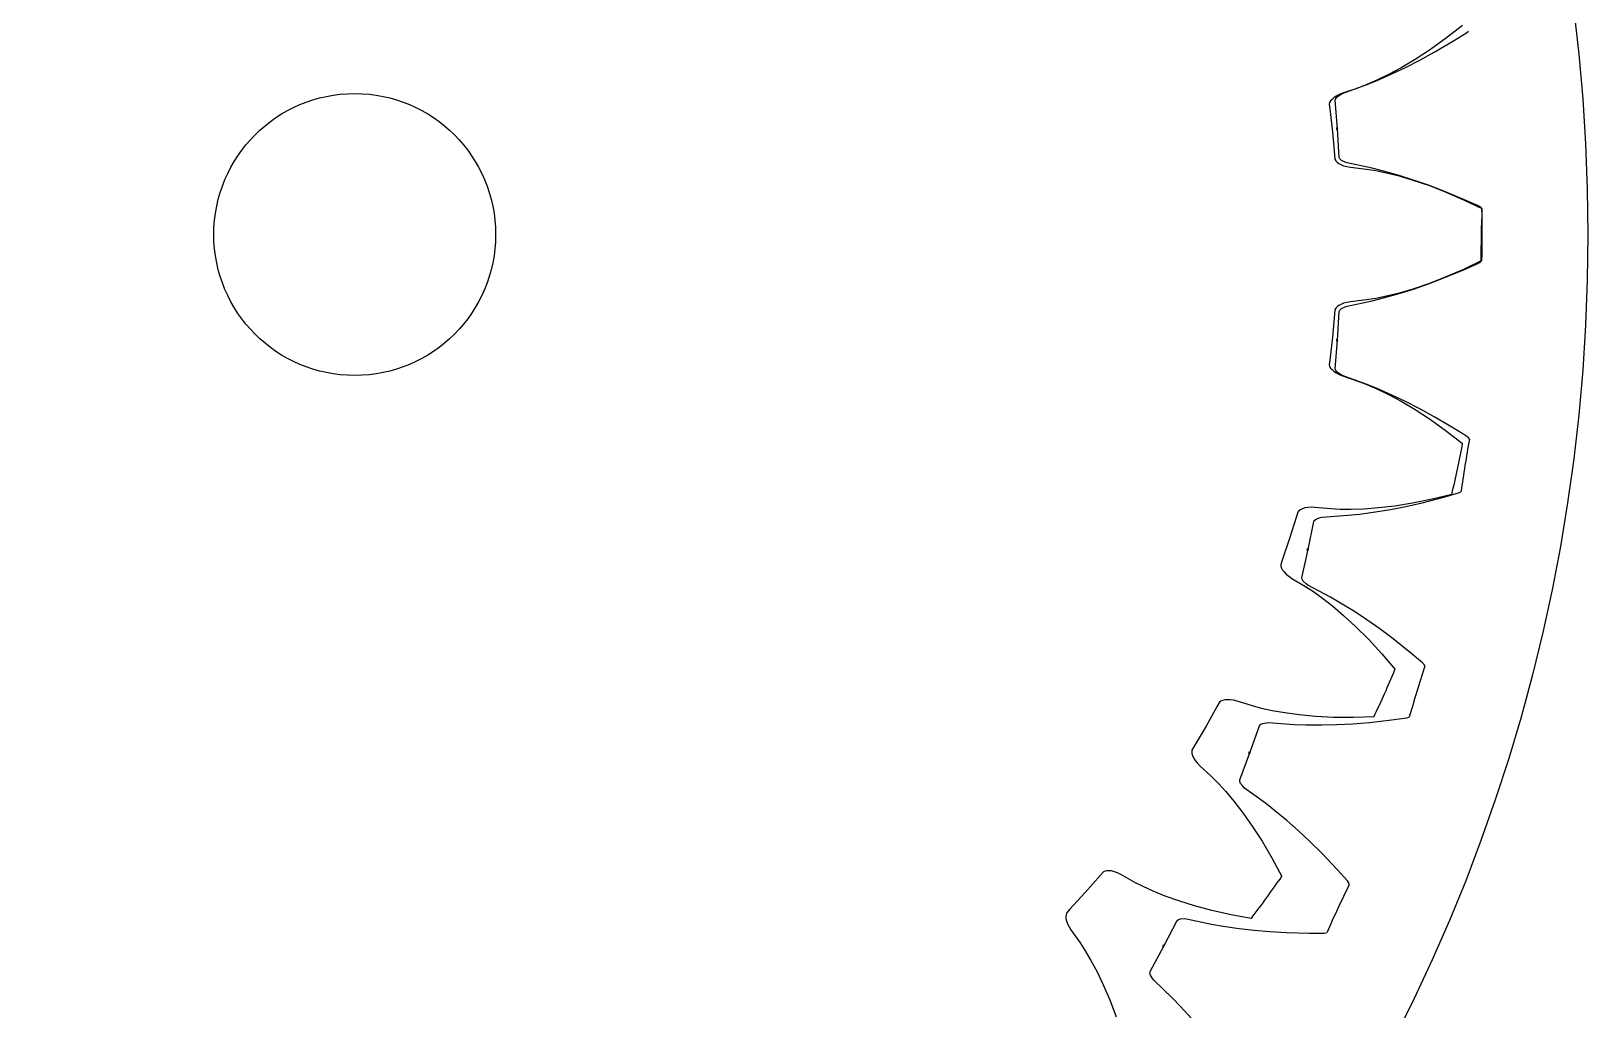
# Model space of a CAD drawing. Extents: x -25 to 25, y -25 to 25.
# Drawn here: x 2.91 to 25, y -11 to 2.88 of the extents above; entities that cross this region are included whole.
import ezdxf

# ---------------------------------------------------------------- set-up
doc = ezdxf.new("R2010")
doc.units = 0

msp = doc.modelspace()

# ---------------------------------------------------------------- linework, layer by layer
for centre, radius in [((0, 0), 25), ((0, 0), 25), ((7.5, 0), 2), ((7.5, 0), 2)]:
    msp.add_circle(centre, radius)
at = {"layer": 'layer0'}
for p, q in [((23.223, 2.965), (22.995, 2.788)), ((22.995, 2.788), (22.765, 2.624)), ((22.55, 2.484), (22.35, 2.366)), ((22.765, 2.624), (22.55, 2.484)), ((22.169, 2.268), (22.006, 2.189)), ((22.35, 2.366), (22.169, 2.268)), ((21.52, 2.006), (21.472, 1.985)), ((21.736, 2.078), (21.52, 2.006)), ((21.861, 2.126), (21.736, 2.078)), ((22.006, 2.189), (21.861, 2.126)), ((21.335, 1.871), (21.329, 1.848)), ((21.329, 1.848), (21.336, 1.783)), ((21.348, 1.894), (21.335, 1.871)), ((21.336, 1.783), (21.374, 1.458)), ((21.369, 1.917), (21.348, 1.894)), ((21.396, 1.94), (21.369, 1.917)), ((21.43, 1.963), (21.396, 1.94)), ((21.472, 1.985), (21.43, 1.963)), ((21.374, 1.458), (21.404, 1.132)), ((21.404, 1.132), (21.411, 1.068)), ((21.411, 1.068), (21.422, 1.047)), ((21.422, 1.047), (21.44, 1.027)), ((21.44, 1.027), (21.464, 1.008)), ((21.464, 1.008), (21.496, 0.991)), ((21.496, 0.991), (21.534, 0.976)), ((21.534, 0.976), (21.579, 0.963)), ((21.579, 0.963), (21.631, 0.953)), ((21.631, 0.953), (21.857, 0.927)), ((21.857, 0.927), (21.989, 0.906)), ((21.989, 0.906), (22.144, 0.874)), ((22.144, 0.874), (22.32, 0.831)), ((22.32, 0.831), (22.518, 0.773)), ((22.518, 0.773), (22.737, 0.699)), ((22.737, 0.699), (22.977, 0.607)), ((22.977, 0.607), (23.236, 0.494)), ((23.236, 0.494), (23.496, 0.369)), ((23.496, -0.369), (23.236, -0.494)), ((22.977, -0.607), (22.737, -0.699)), ((23.236, -0.494), (22.977, -0.607)), ((22.144, -0.874), (21.989, -0.906)), ((22.32, -0.831), (22.144, -0.874)), ((22.518, -0.773), (22.32, -0.831)), ((22.737, -0.699), (22.518, -0.773)), ((21.411, -1.068), (21.404, -1.132)), ((21.422, -1.047), (21.411, -1.068)), ((21.44, -1.027), (21.422, -1.047)), ((21.464, -1.008), (21.44, -1.027)), ((21.496, -0.991), (21.464, -1.008)), ((21.534, -0.976), (21.496, -0.991)), ((21.579, -0.963), (21.534, -0.976)), ((21.631, -0.953), (21.579, -0.963)), ((21.857, -0.927), (21.631, -0.953)), ((21.989, -0.906), (21.857, -0.927)), ((21.404, -1.132), (21.374, -1.458)), ((21.374, -1.458), (21.336, -1.783)), ((21.336, -1.783), (21.329, -1.848)), ((21.329, -1.848), (21.335, -1.871)), ((21.335, -1.871), (21.348, -1.894)), ((21.348, -1.894), (21.369, -1.917)), ((21.369, -1.917), (21.396, -1.94)), ((21.396, -1.94), (21.43, -1.963)), ((21.43, -1.963), (21.472, -1.985)), ((21.472, -1.985), (21.52, -2.006)), ((21.52, -2.006), (21.736, -2.078)), ((21.736, -2.078), (21.861, -2.126)), ((21.861, -2.126), (22.006, -2.189)), ((22.006, -2.189), (22.169, -2.268)), ((22.169, -2.268), (22.35, -2.366)), ((22.35, -2.366), (22.55, -2.484)), ((22.55, -2.484), (22.765, -2.624)), ((22.765, -2.624), (22.995, -2.788)), ((22.995, -2.788), (23.223, -2.965)), ((22.79, -3.755), (22.513, -3.811)), ((23.07, -3.686), (22.79, -3.755)), ((20.885, -3.937), (20.865, -3.999)), ((20.9, -3.918), (20.885, -3.937)), ((20.921, -3.903), (20.9, -3.918)), ((20.949, -3.89), (20.921, -3.903)), ((20.984, -3.879), (20.949, -3.89)), ((21.024, -3.873), (20.984, -3.879)), ((21.071, -3.869), (21.024, -3.873)), ((21.124, -3.87), (21.071, -3.869)), ((21.351, -3.892), (21.124, -3.87)), ((21.484, -3.899), (21.351, -3.892)), ((21.642, -3.9), (21.484, -3.899)), ((21.823, -3.894), (21.642, -3.9)), ((22.029, -3.879), (21.823, -3.894)), ((22.259, -3.852), (22.029, -3.879)), ((22.513, -3.811), (22.259, -3.852)), ((20.865, -3.999), (20.767, -4.311)), ((20.767, -4.311), (20.663, -4.621)), ((20.663, -4.621), (20.643, -4.683)), ((20.643, -4.683), (20.644, -4.706)), ((20.644, -4.706), (20.652, -4.732)), ((20.652, -4.732), (20.667, -4.759)), ((20.667, -4.759), (20.689, -4.787)), ((20.689, -4.787), (20.718, -4.816)), ((20.718, -4.816), (20.754, -4.846)), ((20.754, -4.846), (20.797, -4.877)), ((20.797, -4.877), (20.993, -4.993)), ((20.993, -4.993), (21.105, -5.066)), ((21.105, -5.066), (21.233, -5.157)), ((21.233, -5.157), (21.377, -5.269)), ((21.377, -5.269), (21.534, -5.402)), ((21.534, -5.402), (21.704, -5.559)), ((21.704, -5.559), (21.886, -5.741)), ((21.886, -5.741), (22.077, -5.949)), ((22.077, -5.949), (22.263, -6.169)), ((19.793, -6.619), (19.774, -6.634)), ((19.817, -6.608), (19.793, -6.619)), ((19.847, -6.601), (19.817, -6.608)), ((19.882, -6.598), (19.847, -6.601)), ((19.924, -6.6), (19.882, -6.598)), ((19.97, -6.606), (19.924, -6.6)), ((20.021, -6.618), (19.97, -6.606)), ((20.239, -6.687), (20.021, -6.618)), ((19.741, -6.69), (19.581, -6.975)), ((19.774, -6.634), (19.741, -6.69)), ((20.368, -6.721), (20.239, -6.687)), ((20.522, -6.755), (20.368, -6.721)), ((20.701, -6.787), (20.522, -6.755)), ((20.905, -6.815), (20.701, -6.787)), ((21.136, -6.836), (20.905, -6.815)), ((21.392, -6.849), (21.136, -6.836)), ((21.963, -6.843), (21.675, -6.852)), ((19.581, -6.975), (19.414, -7.256)), ((21.675, -6.852), (21.392, -6.849)), ((19.414, -7.256), (19.382, -7.313)), ((19.382, -7.313), (19.378, -7.336)), ((19.378, -7.336), (19.381, -7.363)), ((19.381, -7.363), (19.39, -7.392)), ((19.39, -7.392), (19.405, -7.424)), ((19.405, -7.424), (19.427, -7.459)), ((19.427, -7.459), (19.456, -7.496)), ((19.456, -7.496), (19.492, -7.535)), ((19.492, -7.535), (19.66, -7.689)), ((19.66, -7.689), (19.754, -7.784)), ((19.754, -7.784), (19.861, -7.9)), ((19.861, -7.9), (19.978, -8.039)), ((19.978, -8.039), (20.104, -8.202)), ((20.104, -8.202), (20.238, -8.391)), ((20.238, -8.391), (20.378, -8.606)), ((20.378, -8.606), (20.521, -8.85)), ((18.127, -9.041), (18.083, -9.089)), ((18.148, -9.03), (18.127, -9.041)), ((18.174, -9.024), (18.148, -9.03)), ((18.205, -9.024), (18.174, -9.024)), ((18.24, -9.028), (18.205, -9.024)), ((18.28, -9.039), (18.24, -9.028)), ((18.324, -9.055), (18.28, -9.039)), ((18.372, -9.077), (18.324, -9.055)), ((20.521, -8.85), (20.657, -9.104)), ((18.083, -9.089), (17.867, -9.334)), ((18.57, -9.189), (18.372, -9.077)), ((18.689, -9.249), (18.57, -9.189)), ((18.833, -9.315), (18.689, -9.249)), ((17.867, -9.334), (17.645, -9.575)), ((19.001, -9.383), (18.833, -9.315)), ((19.195, -9.453), (19.001, -9.383)), ((19.416, -9.522), (19.195, -9.453)), ((17.594, -9.646), (17.591, -9.672)), ((17.591, -9.672), (17.593, -9.703)), ((17.593, -9.703), (17.602, -9.737)), ((17.602, -9.624), (17.594, -9.646)), ((17.645, -9.575), (17.602, -9.624)), ((19.664, -9.588), (19.416, -9.522)), ((19.94, -9.649), (19.664, -9.588)), ((20.224, -9.7), (19.94, -9.649)), ((17.602, -9.737), (17.616, -9.776)), ((17.616, -9.776), (17.637, -9.818)), ((17.637, -9.818), (17.663, -9.863)), ((17.663, -9.863), (17.796, -10.049)), ((17.796, -10.049), (17.868, -10.161)), ((17.868, -10.161), (17.948, -10.297)), ((17.948, -10.297), (18.034, -10.457)), ((18.034, -10.457), (18.123, -10.643)), ((18.123, -10.643), (18.215, -10.856)), ((18.215, -10.856), (18.307, -11.096))]:
    msp.add_line(p, q, dxfattribs=at)
for start, end in [(358.68, 361.32), (346.68, 349.32), (334.68, 337.32), (322.68, 325.32)]:
    msp.add_arc((7.5, 0), 16, start, end, dxfattribs=at)
at = {"layer": 'layer1'}
for p, q in [((23.278, 2.862), (23.306, 2.885)), ((22.82, 2.585), (23.092, 2.747)), ((23.092, 2.747), (23.278, 2.862)), ((22.412, 2.369), (22.613, 2.472)), ((22.613, 2.472), (22.82, 2.585)), ((22.009, 2.186), (22.219, 2.278)), ((22.219, 2.278), (22.412, 2.369)), ((21.488, 1.986), (21.514, 1.999)), ((21.514, 1.999), (21.856, 2.124)), ((21.856, 2.124), (22.009, 2.186)), ((21.415, 1.907), (21.422, 1.929)), ((21.447, 1.5), (21.415, 1.907)), ((21.422, 1.929), (21.44, 1.953)), ((21.44, 1.953), (21.488, 1.986)), ((21.436, 1.515), (21.441, 1.516)), ((21.437, 1.499), (21.436, 1.515)), ((21.438, 1.483), (21.437, 1.499)), ((21.437, 1.499), (21.437, 1.499)), ((21.443, 1.483), (21.438, 1.483)), ((21.441, 1.516), (21.447, 1.5)), ((21.447, 1.5), (21.443, 1.483)), ((21.472, 1.092), (21.447, 1.5)), ((21.482, 1.072), (21.472, 1.092)), ((21.504, 1.05), (21.482, 1.072)), ((21.555, 1.024), (21.504, 1.05)), ((21.582, 1.015), (21.555, 1.024)), ((21.939, 0.939), (21.582, 1.015)), ((22.099, 0.898), (21.939, 0.939)), ((22.32, 0.837), (22.099, 0.898)), ((22.524, 0.773), (22.32, 0.837)), ((22.737, 0.699), (22.524, 0.773)), ((22.958, 0.616), (22.737, 0.699)), ((23.25, 0.494), (22.958, 0.616)), ((23.45, 0.406), (23.25, 0.494)), ((23.481, 0.387), (23.45, 0.406)), ((23.496, 0.369), (23.481, 0.387)), ((23.25, -0.494), (23.45, -0.406)), ((23.45, -0.406), (23.481, -0.387)), ((22.737, -0.699), (22.958, -0.616)), ((22.958, -0.616), (23.25, -0.494)), ((22.099, -0.898), (22.32, -0.837)), ((22.32, -0.837), (22.524, -0.773)), ((22.524, -0.773), (22.737, -0.699)), ((21.447, -1.5), (21.472, -1.092)), ((21.472, -1.092), (21.482, -1.072)), ((21.482, -1.072), (21.504, -1.05)), ((21.504, -1.05), (21.555, -1.024)), ((21.555, -1.024), (21.582, -1.015)), ((21.582, -1.015), (21.939, -0.939)), ((21.939, -0.939), (22.099, -0.898)), ((21.415, -1.907), (21.447, -1.5)), ((21.436, -1.515), (21.437, -1.499)), ((21.441, -1.516), (21.436, -1.515)), ((21.437, -1.499), (21.438, -1.483)), ((21.437, -1.499), (21.437, -1.499)), ((21.438, -1.483), (21.443, -1.483)), ((21.447, -1.5), (21.441, -1.516)), ((21.443, -1.483), (21.447, -1.5)), ((21.422, -1.929), (21.415, -1.907)), ((21.44, -1.953), (21.422, -1.929)), ((21.488, -1.986), (21.44, -1.953)), ((21.514, -1.999), (21.488, -1.986)), ((21.856, -2.124), (21.514, -1.999)), ((22.009, -2.186), (21.856, -2.124)), ((22.219, -2.278), (22.009, -2.186)), ((22.412, -2.369), (22.219, -2.278)), ((22.613, -2.472), (22.412, -2.369)), ((22.82, -2.585), (22.613, -2.472)), ((23.092, -2.747), (22.82, -2.585)), ((23.278, -2.862), (23.092, -2.747)), ((23.306, -2.885), (23.278, -2.862)), ((23.318, -2.905), (23.306, -2.885)), ((22.649, -3.805), (22.955, -3.725)), ((22.955, -3.725), (23.165, -3.665)), ((23.165, -3.665), (23.199, -3.651)), ((21.595, -3.983), (21.759, -3.965)), ((21.759, -3.965), (21.986, -3.935)), ((21.986, -3.935), (22.197, -3.9)), ((22.197, -3.9), (22.418, -3.857)), ((22.418, -3.857), (22.649, -3.805)), ((21.03, -4.47), (21.111, -4.069)), ((21.111, -4.069), (21.124, -4.051)), ((21.124, -4.051), (21.148, -4.033)), ((21.148, -4.033), (21.203, -4.014)), ((21.203, -4.014), (21.231, -4.009)), ((21.231, -4.009), (21.595, -3.983)), ((20.941, -4.869), (21.03, -4.47)), ((21.016, -4.484), (21.02, -4.468)), ((21.021, -4.485), (21.016, -4.484)), ((21.02, -4.468), (21.023, -4.452)), ((21.02, -4.468), (21.02, -4.468)), ((21.03, -4.47), (21.021, -4.485)), ((21.023, -4.452), (21.028, -4.453)), ((21.028, -4.453), (21.03, -4.47)), ((20.945, -4.891), (20.941, -4.869)), ((20.96, -4.918), (20.945, -4.891)), ((21.002, -4.957), (20.96, -4.918)), ((21.026, -4.973), (21.002, -4.957)), ((21.348, -5.145), (21.026, -4.973)), ((21.491, -5.228), (21.348, -5.145)), ((21.686, -5.348), (21.491, -5.228)), ((21.864, -5.466), (21.686, -5.348)), ((22.049, -5.595), (21.864, -5.466)), ((22.238, -5.736), (22.049, -5.595)), ((22.485, -5.934), (22.238, -5.736)), ((22.654, -6.074), (22.485, -5.934)), ((22.678, -6.1), (22.654, -6.074)), ((22.687, -6.122), (22.678, -6.1)), ((22.43, -6.854), (22.465, -6.844)), ((20.203, -7.353), (20.339, -6.968)), ((20.339, -6.968), (20.354, -6.951)), ((20.354, -6.951), (20.381, -6.937)), ((20.381, -6.937), (20.438, -6.926)), ((20.438, -6.926), (20.467, -6.924)), ((20.467, -6.924), (20.831, -6.949)), ((20.831, -6.949), (20.996, -6.955)), ((20.996, -6.955), (21.224, -6.956)), ((21.224, -6.956), (21.438, -6.951)), ((21.438, -6.951), (21.663, -6.939)), ((21.663, -6.939), (21.899, -6.92)), ((21.899, -6.92), (22.213, -6.883)), ((22.213, -6.883), (22.43, -6.854)), ((20.059, -7.736), (20.203, -7.353)), ((20.188, -7.365), (20.194, -7.35)), ((20.192, -7.367), (20.188, -7.365)), ((20.203, -7.353), (20.192, -7.367)), ((20.194, -7.35), (20.199, -7.334)), ((20.194, -7.35), (20.194, -7.35)), ((20.199, -7.334), (20.203, -7.336)), ((20.203, -7.336), (20.203, -7.353)), ((20.06, -7.759), (20.059, -7.736)), ((20.072, -7.787), (20.06, -7.759)), ((20.108, -7.832), (20.072, -7.787)), ((20.129, -7.851), (20.108, -7.832)), ((20.424, -8.066), (20.129, -7.851)), ((20.554, -8.168), (20.424, -8.066)), ((20.73, -8.314), (20.554, -8.168)), ((20.891, -8.455), (20.73, -8.314)), ((21.056, -8.609), (20.891, -8.455)), ((21.223, -8.775), (21.056, -8.609)), ((21.441, -9.006), (21.223, -8.775)), ((21.588, -9.167), (21.441, -9.006)), ((21.608, -9.197), (21.588, -9.167)), ((21.614, -9.22), (21.608, -9.197)), ((19.171, -9.731), (19.189, -9.716)), ((19.189, -9.716), (19.217, -9.706)), ((19.217, -9.706), (19.275, -9.703)), ((19.275, -9.703), (19.304, -9.706)), ((19.304, -9.706), (19.661, -9.781)), ((18.983, -10.094), (19.171, -9.731)), ((19.661, -9.781), (19.823, -9.809)), ((19.823, -9.809), (20.05, -9.843)), ((20.05, -9.843), (20.262, -9.867)), ((20.262, -9.867), (20.487, -9.887)), ((20.487, -9.887), (20.723, -9.9)), ((20.723, -9.9), (21.039, -9.908)), ((21.039, -9.908), (21.258, -9.909)), ((21.258, -9.909), (21.293, -9.904)), ((18.787, -10.452), (18.983, -10.094)), ((18.966, -10.103), (18.974, -10.089)), ((18.971, -10.105), (18.966, -10.103)), ((18.983, -10.094), (18.971, -10.105)), ((18.974, -10.089), (18.981, -10.074)), ((18.974, -10.089), (18.974, -10.089)), ((18.981, -10.074), (18.986, -10.077)), ((18.986, -10.077), (18.983, -10.094)), ((18.785, -10.475), (18.787, -10.452)), ((18.793, -10.505), (18.785, -10.475)), ((18.822, -10.554), (18.793, -10.505)), ((18.841, -10.576), (18.822, -10.554)), ((19.103, -10.83), (18.841, -10.576)), ((19.217, -10.949), (19.103, -10.83)), ((19.372, -11.118), (19.217, -10.949))]:
    msp.add_line(p, q, dxfattribs=at)
for centre, start, end in [((48.481, -0.5), 178.0088, 179.7411), ((47.939, -7.242), 170.0088, 171.7411), ((46.465, -13.844), 162.0088, 163.7411), ((44.086, -20.176), 154.0088, 155.7411)]:
    msp.add_arc(centre, 25, start, end, dxfattribs=at)
at = {"layer": 'layer2'}
for p, q in [((23.223, 2.965), (22.995, 2.788)), ((22.995, 2.788), (22.765, 2.624)), ((22.55, 2.484), (22.35, 2.366)), ((22.765, 2.624), (22.55, 2.484)), ((22.169, 2.268), (22.006, 2.189)), ((22.35, 2.366), (22.169, 2.268)), ((21.52, 2.006), (21.472, 1.985)), ((21.736, 2.078), (21.52, 2.006)), ((21.861, 2.126), (21.736, 2.078)), ((22.006, 2.189), (21.861, 2.126)), ((21.335, 1.871), (21.329, 1.848)), ((21.329, 1.848), (21.336, 1.783)), ((21.348, 1.894), (21.335, 1.871)), ((21.336, 1.783), (21.374, 1.458)), ((21.369, 1.917), (21.348, 1.894)), ((21.396, 1.94), (21.369, 1.917)), ((21.43, 1.963), (21.396, 1.94)), ((21.472, 1.985), (21.43, 1.963)), ((21.374, 1.458), (21.404, 1.132)), ((21.404, 1.132), (21.411, 1.068)), ((21.411, 1.068), (21.422, 1.047)), ((21.422, 1.047), (21.44, 1.027)), ((21.44, 1.027), (21.464, 1.008)), ((21.464, 1.008), (21.496, 0.991)), ((21.496, 0.991), (21.534, 0.976)), ((21.534, 0.976), (21.579, 0.963)), ((21.579, 0.963), (21.631, 0.953)), ((21.631, 0.953), (21.857, 0.927)), ((21.857, 0.927), (21.989, 0.906)), ((21.989, 0.906), (22.144, 0.874)), ((22.144, 0.874), (22.32, 0.831)), ((22.32, 0.831), (22.518, 0.773)), ((22.518, 0.773), (22.737, 0.699)), ((22.737, 0.699), (22.977, 0.607)), ((22.977, 0.607), (23.236, 0.494)), ((23.236, 0.494), (23.496, 0.369)), ((23.496, -0.369), (23.236, -0.494)), ((22.977, -0.607), (22.737, -0.699)), ((23.236, -0.494), (22.977, -0.607)), ((22.144, -0.874), (21.989, -0.906)), ((22.32, -0.831), (22.144, -0.874)), ((22.518, -0.773), (22.32, -0.831)), ((22.737, -0.699), (22.518, -0.773)), ((21.411, -1.068), (21.404, -1.132)), ((21.422, -1.047), (21.411, -1.068)), ((21.44, -1.027), (21.422, -1.047)), ((21.464, -1.008), (21.44, -1.027)), ((21.496, -0.991), (21.464, -1.008)), ((21.534, -0.976), (21.496, -0.991)), ((21.579, -0.963), (21.534, -0.976)), ((21.631, -0.953), (21.579, -0.963)), ((21.857, -0.927), (21.631, -0.953)), ((21.989, -0.906), (21.857, -0.927)), ((21.404, -1.132), (21.374, -1.458)), ((21.374, -1.458), (21.336, -1.783)), ((21.336, -1.783), (21.329, -1.848)), ((21.329, -1.848), (21.335, -1.871)), ((21.335, -1.871), (21.348, -1.894)), ((21.348, -1.894), (21.369, -1.917)), ((21.369, -1.917), (21.396, -1.94)), ((21.396, -1.94), (21.43, -1.963)), ((21.43, -1.963), (21.472, -1.985)), ((21.472, -1.985), (21.52, -2.006)), ((21.52, -2.006), (21.736, -2.078)), ((21.736, -2.078), (21.861, -2.126)), ((21.861, -2.126), (22.006, -2.189)), ((22.006, -2.189), (22.169, -2.268)), ((22.169, -2.268), (22.35, -2.366)), ((22.35, -2.366), (22.55, -2.484)), ((22.55, -2.484), (22.765, -2.624)), ((22.765, -2.624), (22.995, -2.788)), ((22.995, -2.788), (23.223, -2.965)), ((22.79, -3.755), (22.513, -3.811)), ((23.07, -3.686), (22.79, -3.755)), ((20.885, -3.937), (20.865, -3.999)), ((20.9, -3.918), (20.885, -3.937)), ((20.921, -3.903), (20.9, -3.918)), ((20.949, -3.89), (20.921, -3.903)), ((20.984, -3.879), (20.949, -3.89)), ((21.024, -3.873), (20.984, -3.879)), ((21.071, -3.869), (21.024, -3.873)), ((21.124, -3.87), (21.071, -3.869)), ((21.351, -3.892), (21.124, -3.87)), ((21.484, -3.899), (21.351, -3.892)), ((21.642, -3.9), (21.484, -3.899)), ((21.823, -3.894), (21.642, -3.9)), ((22.029, -3.879), (21.823, -3.894)), ((22.259, -3.852), (22.029, -3.879)), ((22.513, -3.811), (22.259, -3.852)), ((20.865, -3.999), (20.767, -4.311)), ((20.767, -4.311), (20.663, -4.621)), ((20.663, -4.621), (20.643, -4.683)), ((20.643, -4.683), (20.644, -4.706)), ((20.644, -4.706), (20.652, -4.732)), ((20.652, -4.732), (20.667, -4.759)), ((20.667, -4.759), (20.689, -4.787)), ((20.689, -4.787), (20.718, -4.816)), ((20.718, -4.816), (20.754, -4.846)), ((20.754, -4.846), (20.797, -4.877)), ((20.797, -4.877), (20.993, -4.993)), ((20.993, -4.993), (21.105, -5.066)), ((21.105, -5.066), (21.233, -5.157)), ((21.233, -5.157), (21.377, -5.269)), ((21.377, -5.269), (21.534, -5.402)), ((21.534, -5.402), (21.704, -5.559)), ((21.704, -5.559), (21.886, -5.741)), ((21.886, -5.741), (22.077, -5.949)), ((22.077, -5.949), (22.263, -6.169)), ((19.793, -6.619), (19.774, -6.634)), ((19.817, -6.608), (19.793, -6.619)), ((19.847, -6.601), (19.817, -6.608)), ((19.882, -6.598), (19.847, -6.601)), ((19.924, -6.6), (19.882, -6.598)), ((19.97, -6.606), (19.924, -6.6)), ((20.021, -6.618), (19.97, -6.606)), ((20.239, -6.687), (20.021, -6.618)), ((19.741, -6.69), (19.581, -6.975)), ((19.774, -6.634), (19.741, -6.69)), ((20.368, -6.721), (20.239, -6.687)), ((20.522, -6.755), (20.368, -6.721)), ((20.701, -6.787), (20.522, -6.755)), ((20.905, -6.815), (20.701, -6.787)), ((21.136, -6.836), (20.905, -6.815)), ((21.392, -6.849), (21.136, -6.836)), ((21.963, -6.843), (21.675, -6.852)), ((19.581, -6.975), (19.414, -7.256)), ((21.675, -6.852), (21.392, -6.849)), ((19.414, -7.256), (19.382, -7.313)), ((19.382, -7.313), (19.378, -7.336)), ((19.378, -7.336), (19.381, -7.363)), ((19.381, -7.363), (19.39, -7.392)), ((19.39, -7.392), (19.405, -7.424)), ((19.405, -7.424), (19.427, -7.459)), ((19.427, -7.459), (19.456, -7.496)), ((19.456, -7.496), (19.492, -7.535)), ((19.492, -7.535), (19.66, -7.689)), ((19.66, -7.689), (19.754, -7.784)), ((19.754, -7.784), (19.861, -7.9)), ((19.861, -7.9), (19.978, -8.039)), ((19.978, -8.039), (20.104, -8.202)), ((20.104, -8.202), (20.238, -8.391)), ((20.238, -8.391), (20.378, -8.606)), ((20.378, -8.606), (20.521, -8.85)), ((18.127, -9.041), (18.083, -9.089)), ((18.148, -9.03), (18.127, -9.041)), ((18.174, -9.024), (18.148, -9.03)), ((18.205, -9.024), (18.174, -9.024)), ((18.24, -9.028), (18.205, -9.024)), ((18.28, -9.039), (18.24, -9.028)), ((18.324, -9.055), (18.28, -9.039)), ((18.372, -9.077), (18.324, -9.055)), ((20.521, -8.85), (20.657, -9.104)), ((18.083, -9.089), (17.867, -9.334)), ((18.57, -9.189), (18.372, -9.077)), ((18.689, -9.249), (18.57, -9.189)), ((18.833, -9.315), (18.689, -9.249)), ((17.867, -9.334), (17.645, -9.575)), ((19.001, -9.383), (18.833, -9.315)), ((19.195, -9.453), (19.001, -9.383)), ((19.416, -9.522), (19.195, -9.453)), ((17.594, -9.646), (17.591, -9.672)), ((17.591, -9.672), (17.593, -9.703)), ((17.593, -9.703), (17.602, -9.737)), ((17.602, -9.624), (17.594, -9.646)), ((17.645, -9.575), (17.602, -9.624)), ((19.664, -9.588), (19.416, -9.522)), ((19.94, -9.649), (19.664, -9.588)), ((20.224, -9.7), (19.94, -9.649)), ((17.602, -9.737), (17.616, -9.776)), ((17.616, -9.776), (17.637, -9.818)), ((17.637, -9.818), (17.663, -9.863)), ((17.663, -9.863), (17.796, -10.049)), ((17.796, -10.049), (17.868, -10.161)), ((17.868, -10.161), (17.948, -10.297)), ((17.948, -10.297), (18.034, -10.457)), ((18.034, -10.457), (18.123, -10.643)), ((18.123, -10.643), (18.215, -10.856)), ((18.215, -10.856), (18.307, -11.096))]:
    msp.add_line(p, q, dxfattribs=at)
for start, end in [(358.68, 361.32), (346.68, 349.32), (334.68, 337.32), (322.68, 325.32)]:
    msp.add_arc((7.5, 0), 16, start, end, dxfattribs=at)
at = {"layer": 'layer3'}
for p, q in [((23.278, 2.862), (23.306, 2.885)), ((22.82, 2.585), (23.092, 2.747)), ((23.092, 2.747), (23.278, 2.862)), ((22.412, 2.369), (22.613, 2.472)), ((22.613, 2.472), (22.82, 2.585)), ((22.009, 2.186), (22.219, 2.278)), ((22.219, 2.278), (22.412, 2.369)), ((21.488, 1.986), (21.514, 1.999)), ((21.514, 1.999), (21.856, 2.124)), ((21.856, 2.124), (22.009, 2.186)), ((21.415, 1.907), (21.422, 1.929)), ((21.447, 1.5), (21.415, 1.907)), ((21.422, 1.929), (21.44, 1.953)), ((21.44, 1.953), (21.488, 1.986)), ((21.436, 1.515), (21.441, 1.516)), ((21.437, 1.499), (21.436, 1.515)), ((21.438, 1.483), (21.437, 1.499)), ((21.437, 1.499), (21.437, 1.499)), ((21.443, 1.483), (21.438, 1.483)), ((21.441, 1.516), (21.447, 1.5)), ((21.447, 1.5), (21.443, 1.483)), ((21.472, 1.092), (21.447, 1.5)), ((21.482, 1.072), (21.472, 1.092)), ((21.504, 1.05), (21.482, 1.072)), ((21.555, 1.024), (21.504, 1.05)), ((21.582, 1.015), (21.555, 1.024)), ((21.939, 0.939), (21.582, 1.015)), ((22.099, 0.898), (21.939, 0.939)), ((22.32, 0.837), (22.099, 0.898)), ((22.524, 0.773), (22.32, 0.837)), ((22.737, 0.699), (22.524, 0.773)), ((22.958, 0.616), (22.737, 0.699)), ((23.25, 0.494), (22.958, 0.616)), ((23.45, 0.406), (23.25, 0.494)), ((23.481, 0.387), (23.45, 0.406)), ((23.496, 0.369), (23.481, 0.387)), ((23.25, -0.494), (23.45, -0.406)), ((23.45, -0.406), (23.481, -0.387)), ((22.737, -0.699), (22.958, -0.616)), ((22.958, -0.616), (23.25, -0.494)), ((22.099, -0.898), (22.32, -0.837)), ((22.32, -0.837), (22.524, -0.773)), ((22.524, -0.773), (22.737, -0.699)), ((21.447, -1.5), (21.472, -1.092)), ((21.472, -1.092), (21.482, -1.072)), ((21.482, -1.072), (21.504, -1.05)), ((21.504, -1.05), (21.555, -1.024)), ((21.555, -1.024), (21.582, -1.015)), ((21.582, -1.015), (21.939, -0.939)), ((21.939, -0.939), (22.099, -0.898)), ((21.415, -1.907), (21.447, -1.5)), ((21.436, -1.515), (21.437, -1.499)), ((21.441, -1.516), (21.436, -1.515)), ((21.437, -1.499), (21.438, -1.483)), ((21.437, -1.499), (21.437, -1.499)), ((21.438, -1.483), (21.443, -1.483)), ((21.447, -1.5), (21.441, -1.516)), ((21.443, -1.483), (21.447, -1.5)), ((21.422, -1.929), (21.415, -1.907)), ((21.44, -1.953), (21.422, -1.929)), ((21.488, -1.986), (21.44, -1.953)), ((21.514, -1.999), (21.488, -1.986)), ((21.856, -2.124), (21.514, -1.999)), ((22.009, -2.186), (21.856, -2.124)), ((22.219, -2.278), (22.009, -2.186)), ((22.412, -2.369), (22.219, -2.278)), ((22.613, -2.472), (22.412, -2.369)), ((22.82, -2.585), (22.613, -2.472)), ((23.092, -2.747), (22.82, -2.585)), ((23.278, -2.862), (23.092, -2.747)), ((23.306, -2.885), (23.278, -2.862)), ((23.318, -2.905), (23.306, -2.885)), ((22.649, -3.805), (22.955, -3.725)), ((22.955, -3.725), (23.165, -3.665)), ((23.165, -3.665), (23.199, -3.651)), ((21.595, -3.983), (21.759, -3.965)), ((21.759, -3.965), (21.986, -3.935)), ((21.986, -3.935), (22.197, -3.9)), ((22.197, -3.9), (22.418, -3.857)), ((22.418, -3.857), (22.649, -3.805)), ((21.03, -4.47), (21.111, -4.069)), ((21.111, -4.069), (21.124, -4.051)), ((21.124, -4.051), (21.148, -4.033)), ((21.148, -4.033), (21.203, -4.014)), ((21.203, -4.014), (21.231, -4.009)), ((21.231, -4.009), (21.595, -3.983)), ((20.941, -4.869), (21.03, -4.47)), ((21.016, -4.484), (21.02, -4.468)), ((21.021, -4.485), (21.016, -4.484)), ((21.02, -4.468), (21.023, -4.452)), ((21.02, -4.468), (21.02, -4.468)), ((21.03, -4.47), (21.021, -4.485)), ((21.023, -4.452), (21.028, -4.453)), ((21.028, -4.453), (21.03, -4.47)), ((20.945, -4.891), (20.941, -4.869)), ((20.96, -4.918), (20.945, -4.891)), ((21.002, -4.957), (20.96, -4.918)), ((21.026, -4.973), (21.002, -4.957)), ((21.348, -5.145), (21.026, -4.973)), ((21.491, -5.228), (21.348, -5.145)), ((21.686, -5.348), (21.491, -5.228)), ((21.864, -5.466), (21.686, -5.348)), ((22.049, -5.595), (21.864, -5.466)), ((22.238, -5.736), (22.049, -5.595)), ((22.485, -5.934), (22.238, -5.736)), ((22.654, -6.074), (22.485, -5.934)), ((22.678, -6.1), (22.654, -6.074)), ((22.687, -6.122), (22.678, -6.1)), ((22.43, -6.854), (22.465, -6.844)), ((20.203, -7.353), (20.339, -6.968)), ((20.339, -6.968), (20.354, -6.951)), ((20.354, -6.951), (20.381, -6.937)), ((20.381, -6.937), (20.438, -6.926)), ((20.438, -6.926), (20.467, -6.924)), ((20.467, -6.924), (20.831, -6.949)), ((20.831, -6.949), (20.996, -6.955)), ((20.996, -6.955), (21.224, -6.956)), ((21.224, -6.956), (21.438, -6.951)), ((21.438, -6.951), (21.663, -6.939)), ((21.663, -6.939), (21.899, -6.92)), ((21.899, -6.92), (22.213, -6.883)), ((22.213, -6.883), (22.43, -6.854)), ((20.059, -7.736), (20.203, -7.353)), ((20.188, -7.365), (20.194, -7.35)), ((20.192, -7.367), (20.188, -7.365)), ((20.203, -7.353), (20.192, -7.367)), ((20.194, -7.35), (20.199, -7.334)), ((20.194, -7.35), (20.194, -7.35)), ((20.199, -7.334), (20.203, -7.336)), ((20.203, -7.336), (20.203, -7.353)), ((20.06, -7.759), (20.059, -7.736)), ((20.072, -7.787), (20.06, -7.759)), ((20.108, -7.832), (20.072, -7.787)), ((20.129, -7.851), (20.108, -7.832)), ((20.424, -8.066), (20.129, -7.851)), ((20.554, -8.168), (20.424, -8.066)), ((20.73, -8.314), (20.554, -8.168)), ((20.891, -8.455), (20.73, -8.314)), ((21.056, -8.609), (20.891, -8.455)), ((21.223, -8.775), (21.056, -8.609)), ((21.441, -9.006), (21.223, -8.775)), ((21.588, -9.167), (21.441, -9.006)), ((21.608, -9.197), (21.588, -9.167)), ((21.614, -9.22), (21.608, -9.197)), ((19.171, -9.731), (19.189, -9.716)), ((19.189, -9.716), (19.217, -9.706)), ((19.217, -9.706), (19.275, -9.703)), ((19.275, -9.703), (19.304, -9.706)), ((19.304, -9.706), (19.661, -9.781)), ((18.983, -10.094), (19.171, -9.731)), ((19.661, -9.781), (19.823, -9.809)), ((19.823, -9.809), (20.05, -9.843)), ((20.05, -9.843), (20.262, -9.867)), ((20.262, -9.867), (20.487, -9.887)), ((20.487, -9.887), (20.723, -9.9)), ((20.723, -9.9), (21.039, -9.908)), ((21.039, -9.908), (21.258, -9.909)), ((21.258, -9.909), (21.293, -9.904)), ((18.787, -10.452), (18.983, -10.094)), ((18.966, -10.103), (18.974, -10.089)), ((18.971, -10.105), (18.966, -10.103)), ((18.983, -10.094), (18.971, -10.105)), ((18.974, -10.089), (18.981, -10.074)), ((18.974, -10.089), (18.974, -10.089)), ((18.981, -10.074), (18.986, -10.077)), ((18.986, -10.077), (18.983, -10.094)), ((18.785, -10.475), (18.787, -10.452)), ((18.793, -10.505), (18.785, -10.475)), ((18.822, -10.554), (18.793, -10.505)), ((18.841, -10.576), (18.822, -10.554)), ((19.103, -10.83), (18.841, -10.576)), ((19.217, -10.949), (19.103, -10.83)), ((19.372, -11.118), (19.217, -10.949))]:
    msp.add_line(p, q, dxfattribs=at)
for centre, start, end in [((48.481, -0.5), 178.0088, 179.7411), ((47.939, -7.242), 170.0088, 171.7411), ((46.465, -13.844), 162.0088, 163.7411), ((44.086, -20.176), 154.0088, 155.7411)]:
    msp.add_arc(centre, 25, start, end, dxfattribs=at)

doc.saveas('drawing.dxf')
